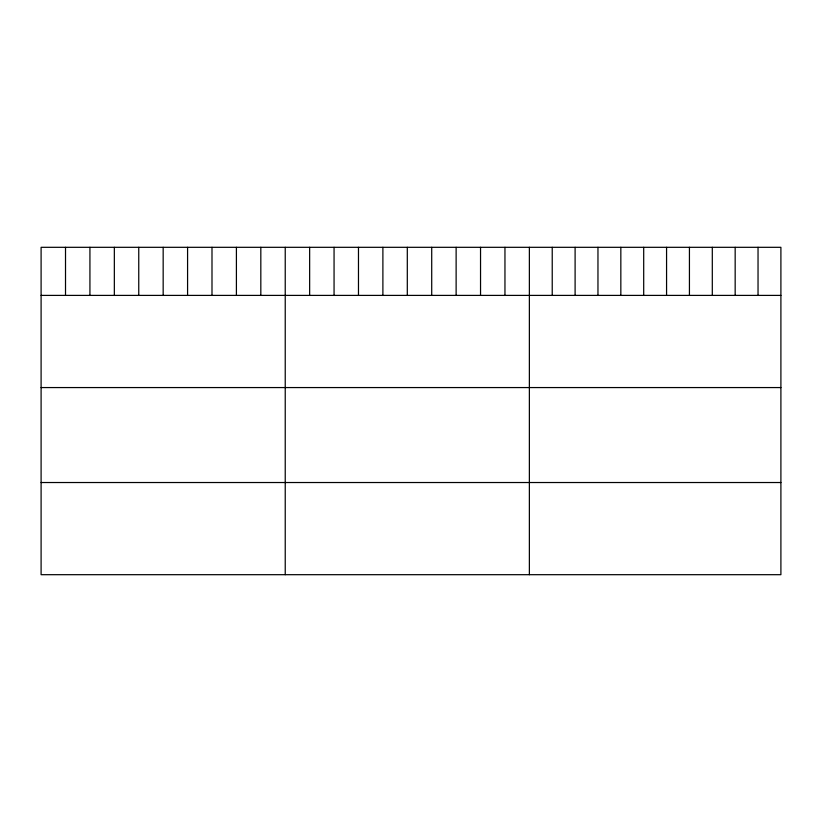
<?xml version="1.0" encoding="UTF-8"?>
<svg xmlns="http://www.w3.org/2000/svg" width="822" height="822" viewBox="0 0 822 822"><rect width="100%" height="100%" fill="white"/><g stroke="black" fill="none" stroke-linecap="round" stroke-linejoin="round"><path stroke-width="1.23" d="M780.9 295.396L780.9 574.691L41.1 574.691L41.1 247.309L780.9 247.309L780.9 295.396L41.1 295.396M41.1 387.563L780.9 387.563M41.1 482.524L780.9 482.524M758.038 247.309L758.038 295.396M735.166 247.309L735.166 295.396M712.304 247.309L712.304 295.396M689.432 247.309L689.432 295.396M666.57 247.309L666.57 295.396M643.698 247.309L643.698 295.396M620.836 247.309L620.836 295.396M597.964 247.309L597.964 295.396M575.102 247.309L575.102 295.396M552.23 247.309L552.23 295.396M529.368 247.309L529.368 574.691M504.955 247.309L504.955 295.396M480.541 247.309L480.541 295.396M456.128 247.309L456.128 295.396M431.714 247.309L431.714 295.396M407.301 247.309L407.301 295.396M382.888 247.309L382.888 295.396M358.474 247.309L358.474 295.396M334.061 247.309L334.061 295.396M309.647 247.309L309.647 295.396M285.234 247.309L285.234 574.691M260.821 247.309L260.821 295.396M236.407 247.309L236.407 295.396M211.994 247.309L211.994 295.396M187.58 247.309L187.58 295.396M163.167 247.309L163.167 295.396M138.754 247.309L138.754 295.396M114.34 247.309L114.34 295.396M89.927 247.309L89.927 295.396M65.513 247.309L65.513 295.396"/></g></svg>
